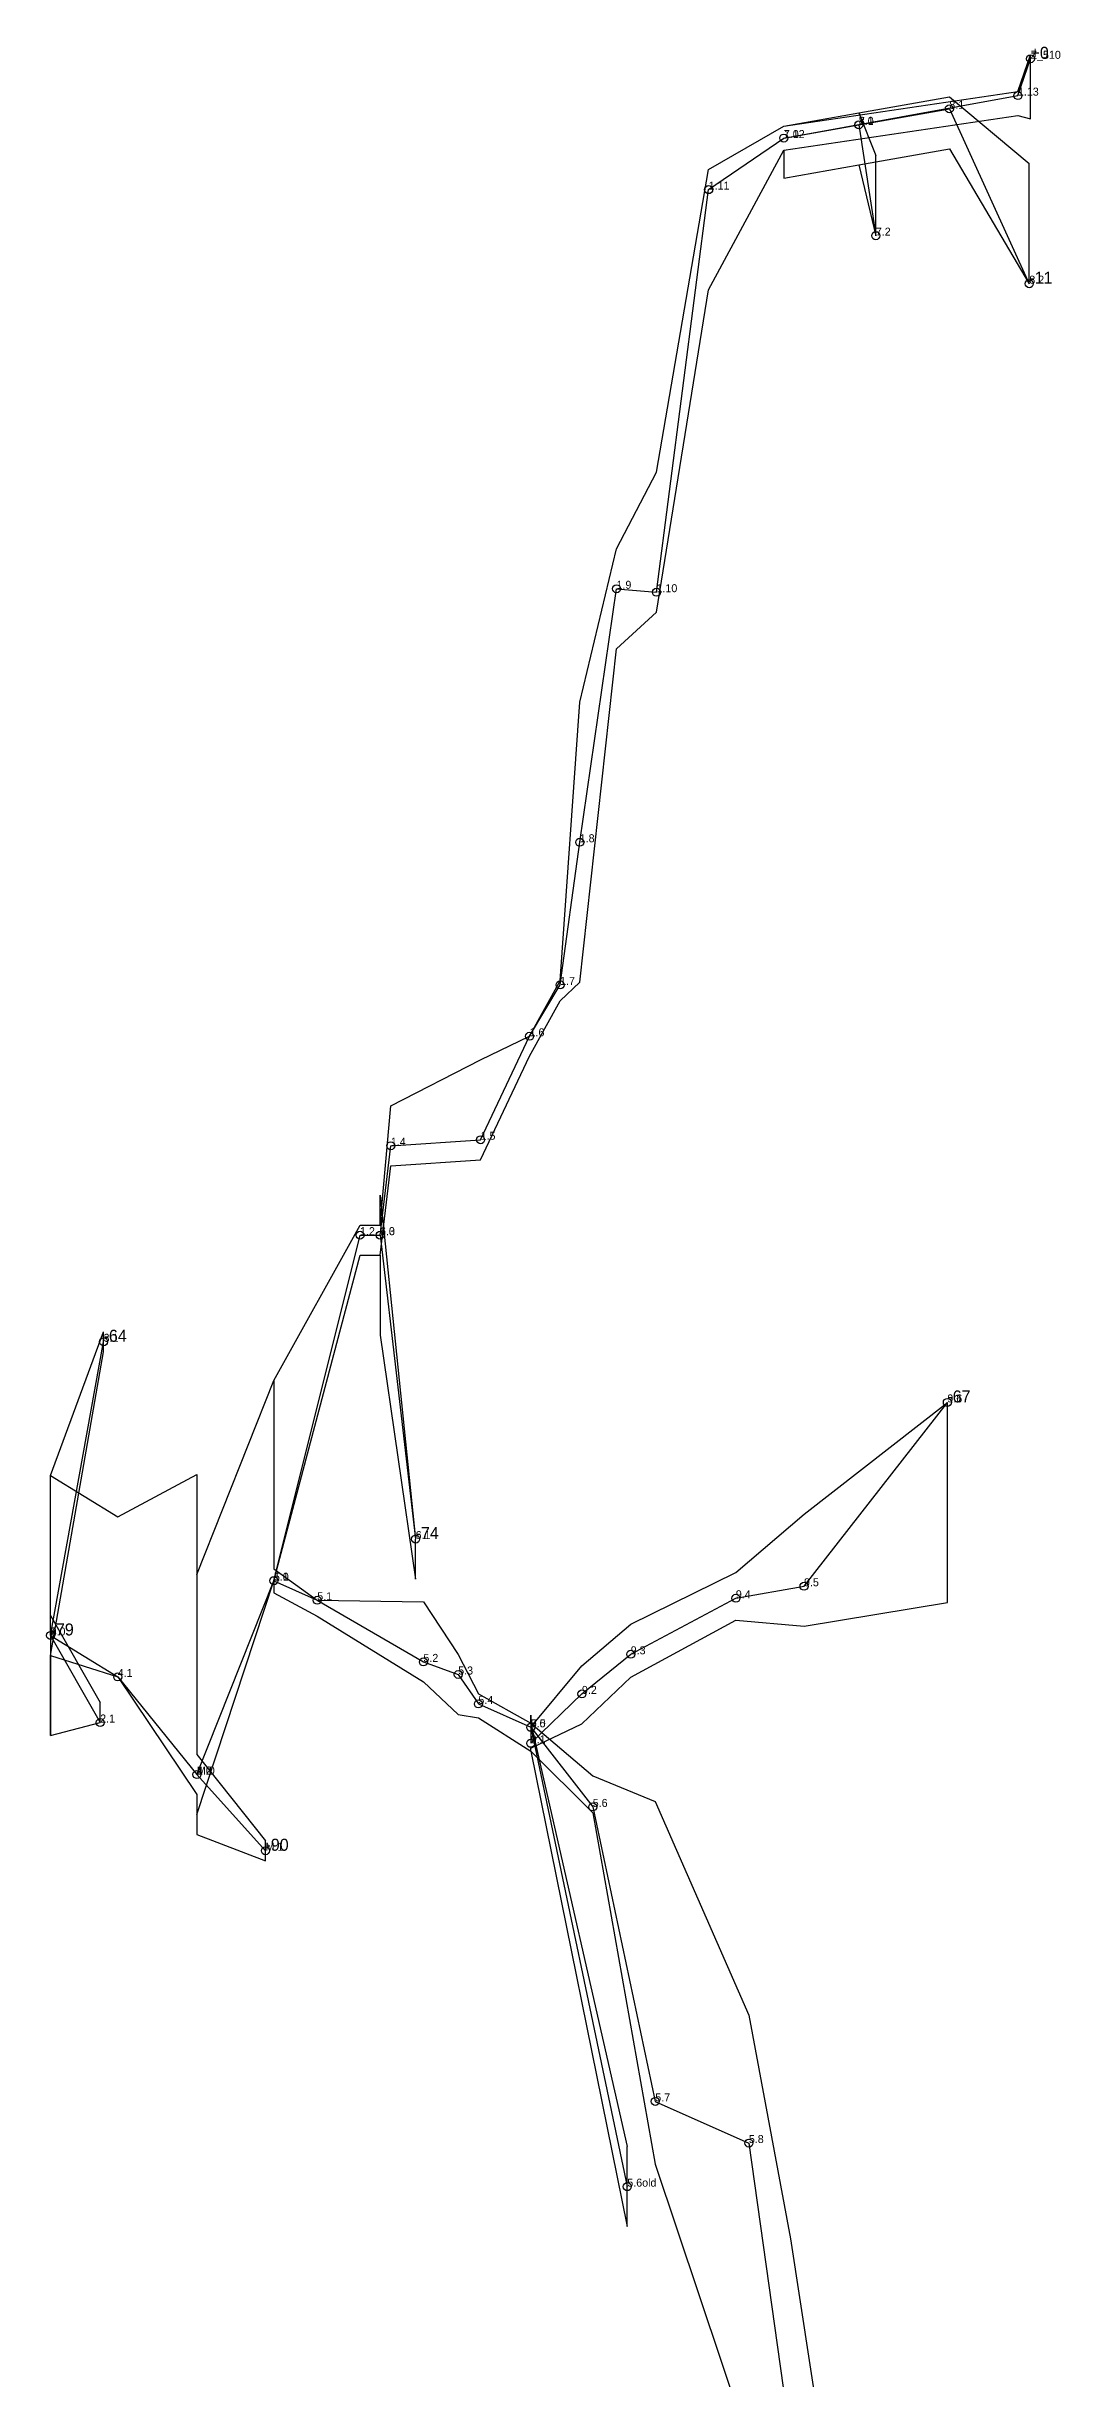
# Model space of a CAD drawing. Extents: x -49 to 113, y -261 to 1.
# Drawn here: x -49.2 to 1.5, y -115.9 to 0.6 of the extents above; entities that cross this region are included whole.
import ezdxf

# ---------------------------------------------------------------- set-up
doc = ezdxf.new("R2010")
doc.units = 0
doc.header["$MEASUREMENT"] = 0
for name, color, linetype in [('CHEMINEMENTS', 1, 'Continuous'), ('CONTOURS_HAUTEURS', 3, 'Continuous'), ('POINTS', 6, 'Continuous'), ('PROFONDEURS', 2, 'Continuous'), ('STATIONS', 7, 'Continuous')]:
    doc.layers.add(name, color=color, linetype=linetype)

msp = doc.modelspace()

# ---------------------------------------------------------------- linework, layer by layer
at = {"layer": 'CHEMINEMENTS'}
for p, q in [((-0.63, -1.84), (0, 0)), ((-12.34, -3.96), (-0.63, -1.84)), ((-12.34, -3.96), (-8.59, -3.3)), ((-8.59, -3.3), (-4.06, -2.5)), ((-8.59, -3.3), (-7.74, -8.84)), ((-8.59, -3.3), (-8.59, -3.3)), ((-4.06, -2.5), (-0.06, -11.24)), ((-16.1, -6.54), (-12.34, -3.96)), ((-12.34, -3.96), (-12.34, -3.96)), ((-18.71, -26.66), (-16.1, -6.54)), ((-22.55, -39.16), (-20.71, -26.49)), ((-20.71, -26.49), (-18.71, -26.66)), ((-23.53, -46.29), (-22.55, -39.16)), ((-25.06, -48.86), (-23.53, -46.29)), ((-27.51, -54.03), (-25.06, -48.86)), ((-32.54, -58.8), (-32, -54.33)), ((-32, -54.33), (-27.51, -54.03)), ((-37.85, -76.07), (-33.54, -58.8)), ((-33.54, -58.8), (-32.54, -58.8)), ((-32.54, -58.8), (-32.54, -58.8)), ((-32.54, -58.8), (-30.76, -73.99)), ((-49.02, -78.81), (-46.37, -64.13)), ((-11.33, -76.35), (-4.16, -67.16)), ((-41.7, -85.76), (-37.85, -76.07)), ((-37.85, -76.07), (-37.85, -76.07)), ((-37.85, -76.07), (-35.68, -77.05)), ((-14.74, -76.95), (-11.33, -76.35)), ((-35.68, -77.05), (-30.37, -80.13)), ((-20, -79.75), (-14.74, -76.95)), ((-49.02, -78.81), (-49.02, -78.81)), ((-49.02, -78.81), (-49.02, -78.81)), ((-49.02, -78.81), (-46.54, -83.16)), ((-49.02, -78.81), (-49.02, -78.81)), ((-49.02, -78.81), (-49.02, -78.81)), ((-49.02, -78.81), (-45.66, -80.88)), ((-30.37, -80.13), (-28.63, -80.76)), ((-22.44, -81.73), (-20, -79.75)), ((-45.66, -80.88), (-41.7, -85.76)), ((-28.63, -80.76), (-27.62, -82.23)), ((-27.62, -82.23), (-25, -83.4)), ((-25, -84.2), (-22.44, -81.73)), ((-25, -83.4), (-20.17, -106.36)), ((-25, -83.4), (-25, -83.4)), ((-25, -83.4), (-25, -84.2)), ((-25, -83.4), (-21.9, -87.38)), ((-41.7, -85.76), (-41.7, -85.76)), ((-41.7, -85.76), (-41.7, -85.76)), ((-41.7, -85.76), (-38.27, -89.57)), ((-21.9, -87.38), (-18.77, -102.1)), ((-18.77, -102.1), (-14.09, -104.18)), ((-14.09, -104.18), (-12.01, -118.96))]:
    msp.add_line(p, q, dxfattribs=at)
at = {"layer": 'CONTOURS_HAUTEURS'}
for p, q in [((-0.63, -1.64), (0, 0.2)), ((0, -3), (0, 0.2)), ((-12.34, -3.36), (-0.63, -1.64)), ((-8.59, -2.7), (-4.06, -1.9)), ((-4.06, -1.9), (-0.06, -5.24)), ((-16.1, -5.54), (-12.34, -3.36)), ((-12.34, -3.36), (-8.59, -2.7)), ((-12.34, -4.56), (-0.63, -2.84)), ((-12.34, -3.36), (-12.34, -3.36)), ((-8.59, -2.7), (-7.74, -4.84)), ((-8.59, -2.7), (-8.59, -2.7)), ((-0.63, -2.84), (0, -3)), ((-16.1, -11.54), (-12.34, -4.56)), ((-12.34, -4.56), (-12.34, -5.96)), ((-8.59, -5.3), (-4.06, -4.5)), ((-4.06, -4.5), (-0.06, -11.24)), ((-18.71, -20.66), (-16.1, -5.54)), ((-12.34, -5.96), (-8.59, -5.3)), ((-8.59, -5.3), (-7.74, -8.84)), ((-8.59, -5.3), (-8.59, -5.3)), ((-7.74, -8.84), (-7.74, -4.84)), ((-0.06, -11.24), (-0.06, -5.24)), ((-18.71, -27.66), (-16.1, -11.54)), ((-20.71, -24.49), (-18.71, -20.66)), ((-22.55, -32.16), (-20.71, -24.49)), ((-20.71, -29.49), (-18.71, -27.66)), ((-22.55, -46.16), (-20.71, -29.49)), ((-23.53, -46.09), (-22.55, -32.16)), ((-25.06, -48.86), (-23.53, -46.09)), ((-23.53, -47.09), (-22.55, -46.16)), ((-25.06, -49.86), (-23.53, -47.09)), ((-27.51, -50.03), (-25.06, -48.86)), ((-32, -52.33), (-27.51, -50.03)), ((-27.51, -55.03), (-25.06, -49.86)), ((-32.54, -58.3), (-32, -52.33)), ((-32.54, -59.8), (-32, -55.33)), ((-32, -55.33), (-27.51, -55.03)), ((-32.54, -58.3), (-32.54, -56.8)), ((-32.54, -56.8), (-30.76, -73.99)), ((-37.85, -66.07), (-33.54, -58.3)), ((-33.54, -58.3), (-32.54, -58.3)), ((-37.85, -76.07), (-33.54, -59.8)), ((-33.54, -59.8), (-32.54, -59.8)), ((-32.54, -59.8), (-32.54, -63.8)), ((-49.02, -70.81), (-46.37, -63.63)), ((-46.37, -64.63), (-46.37, -63.63)), ((-32.54, -63.8), (-30.76, -75.99)), ((-49.02, -79.81), (-46.37, -64.63)), ((-41.7, -75.76), (-37.85, -66.07)), ((-37.85, -66.07), (-37.85, -75.47)), ((-11.33, -72.75), (-4.16, -67.16)), ((-4.16, -77.16), (-4.16, -67.16)), ((-49.02, -77.81), (-49.02, -70.81)), ((-49.02, -77.81), (-49.02, -70.81)), ((-49.02, -70.81), (-45.66, -72.88)), ((-45.66, -72.88), (-41.7, -70.76)), ((-41.7, -70.76), (-41.7, -75.76)), ((-14.74, -75.66), (-11.33, -72.75)), ((-30.76, -75.99), (-30.76, -73.99)), ((-37.85, -75.47), (-35.68, -77.05)), ((-20, -78.25), (-14.74, -75.66)), ((-41.7, -75.76), (-41.7, -84.76)), ((-41.7, -87.76), (-37.85, -76.07)), ((-37.85, -76.07), (-37.85, -76.67)), ((-37.85, -76.67), (-35.68, -77.85)), ((-49.02, -78.81), (-49.02, -77.81)), ((-49.02, -77.81), (-46.54, -82.16)), ((-35.68, -77.05), (-30.37, -77.13)), ((-35.68, -77.85), (-30.37, -81.13)), ((-30.37, -77.13), (-28.63, -79.76)), ((-20, -80.89), (-14.74, -78.05)), ((-14.74, -78.05), (-11.33, -78.35)), ((-11.33, -78.35), (-4.16, -77.16)), ((-49.02, -78.81), (-49.02, -78.81)), ((-49.02, -78.81), (-49.02, -78.81)), ((-49.02, -78.81), (-49.02, -83.81)), ((-22.44, -80.33), (-20, -78.25)), ((-49.02, -83.81), (-49.02, -79.81)), ((-49.02, -83.81), (-49.02, -79.81)), ((-49.02, -79.81), (-45.66, -80.88)), ((-28.63, -79.76), (-27.62, -81.73)), ((-25, -83.4), (-22.44, -80.33)), ((-45.66, -80.88), (-41.7, -86.76)), ((-30.37, -81.13), (-28.63, -82.76)), ((-22.44, -83.23), (-20, -80.89)), ((-46.54, -83.16), (-46.54, -82.16)), ((-27.62, -81.73), (-25, -83.2)), ((-49.02, -83.81), (-46.54, -83.16)), ((-28.63, -82.76), (-27.62, -82.93)), ((-27.62, -82.93), (-25, -84.6)), ((-25, -83.2), (-25, -82.8)), ((-25, -82.8), (-25, -83.4)), ((-25, -83.2), (-20.17, -104.36)), ((-25, -83.2), (-21.9, -85.82)), ((-25, -84.45), (-22.44, -83.23)), ((-41.7, -84.76), (-38.27, -89.07)), ((-25, -84.5), (-25, -84.45)), ((-25, -84.6), (-25, -84.5)), ((-25, -84.6), (-20.17, -108.36)), ((-25, -84.6), (-21.9, -87.68)), ((-21.9, -85.82), (-18.77, -87.1)), ((-41.7, -86.76), (-41.7, -87.76)), ((-18.77, -87.1), (-14.09, -97.78)), ((-41.7, -87.76), (-41.7, -88.76)), ((-21.9, -87.68), (-18.77, -105.24)), ((-41.7, -88.76), (-38.27, -90.07)), ((-38.27, -90.07), (-38.27, -89.07)), ((-14.09, -97.78), (-12.01, -108.96)), ((-20.17, -108.36), (-20.17, -104.36)), ((-18.77, -105.24), (-14.09, -119.18)), ((-12.01, -108.96), (-9.69, -124.01))]:
    msp.add_line(p, q, dxfattribs=at)
at = {"layer": 'POINTS'}
for centre in [(0, 0), (-4.06, -2.5), (-0.63, -1.84), (-8.59, -3.3), (-8.59, -3.3), (-12.34, -3.96), (-12.34, -3.96), (-16.1, -6.54), (-7.74, -8.84), (-0.06, -11.24), (-20.71, -26.49), (-18.71, -26.66), (-22.55, -39.16), (-23.53, -46.29), (-25.06, -48.86), (-32, -54.33), (-27.51, -54.03), (-33.54, -58.8), (-32.54, -58.8), (-32.54, -58.8), (-46.37, -64.13), (-4.16, -67.16), (-30.76, -73.99), (-37.85, -76.07), (-37.85, -76.07), (-35.68, -77.05), (-14.74, -76.95), (-11.33, -76.35), (-49.02, -78.81), (-49.02, -78.81), (-49.02, -78.81), (-49.02, -78.81), (-30.37, -80.13), (-20, -79.75), (-45.66, -80.88), (-28.63, -80.76), (-22.44, -81.73), (-27.62, -82.23), (-46.54, -83.16), (-25, -83.4), (-25, -83.4), (-25, -84.2), (-41.7, -85.76), (-41.7, -85.76), (-41.7, -85.76), (-21.9, -87.38), (-38.27, -89.57), (-18.77, -102.1), (-14.09, -104.18), (-20.17, -106.36)]:
    msp.add_circle(centre, 0.2, dxfattribs=at)

# ---------------------------------------------------------------- texts
at = {"layer": 'PROFONDEURS'}
for s, p in [('+0', (0, 0)), ('-11', (-0.06, -11.24)), ('-64', (-46.37, -64.13)), ('-67', (-4.16, -67.16)), ('-74', (-30.76, -73.99)), ('-79', (-49.02, -78.81)), ('-90', (-38.27, -89.57))]:
    msp.add_text(s, height=0.6, dxfattribs=at).set_placement(p)
at = {"layer": 'STATIONS'}
for s, p in [('Z_510', (0, 0)), ('8.1', (-4.06, -2.5)), ('1.13', (-0.63, -1.84)), ('8.0', (-8.59, -3.3)), ('7.1', (-8.59, -3.3)), ('7.0', (-12.34, -3.96)), ('1.12', (-12.34, -3.96)), ('1.11', (-16.1, -6.54)), ('7.2', (-7.74, -8.84)), ('8.2', (-0.06, -11.24)), ('1.9', (-20.71, -26.49)), ('1.10', (-18.71, -26.66)), ('1.8', (-22.55, -39.16)), ('1.7', (-23.53, -46.29)), ('1.6', (-25.06, -48.86)), ('1.4', (-32, -54.33)), ('1.5', (-27.51, -54.03)), ('1.2', (-33.54, -58.8)), ('6.0', (-32.54, -58.8)), ('1.3', (-32.54, -58.8)), ('3.1', (-46.37, -64.13)), ('9.6', (-4.16, -67.16)), ('6.1', (-30.76, -73.99)), ('5.0', (-37.85, -76.07)), ('1.1', (-37.85, -76.07)), ('5.1', (-35.68, -77.05)), ('9.4', (-14.74, -76.95)), ('9.5', (-11.33, -76.35)), ('4.0', (-49.02, -78.81)), ('0', (-49.02, -78.81)), ('3.0', (-49.02, -78.81)), ('2.0', (-49.02, -78.81)), ('5.2', (-30.37, -80.13)), ('5.3', (-28.63, -80.76)), ('9.3', (-20, -79.75)), ('4.1', (-45.66, -80.88)), ('9.2', (-22.44, -81.73)), ('5.4', (-27.62, -82.23)), ('2.1', (-46.54, -83.16)), ('5.5', (-25, -83.4)), ('9.0', (-25, -83.4)), ('9.1', (-25, -84.2)), ('4.2', (-41.7, -85.76)), ('1.0', (-41.7, -85.76)), ('M.0', (-41.7, -85.76)), ('5.6', (-21.9, -87.38)), ('M.1', (-38.27, -89.57)), ('5.7', (-18.77, -102.1)), ('5.8', (-14.09, -104.18)), ('5.6old', (-20.17, -106.36))]:
    msp.add_text(s, height=0.4, dxfattribs=at).set_placement(p)

doc.saveas('drawing.dxf')
